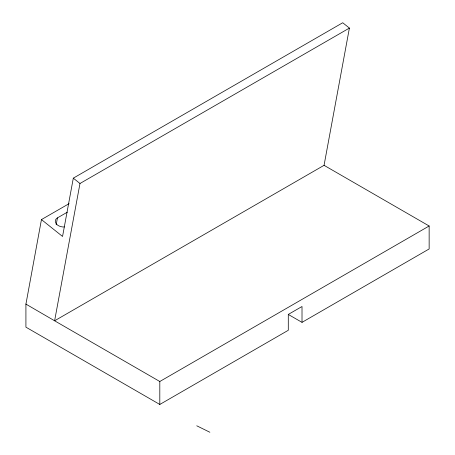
<?xml version="1.0" encoding="UTF-8"?>
<svg xmlns="http://www.w3.org/2000/svg" width="455" height="455" viewBox="0 0 455 455"><rect width="100%" height="100%" fill="white"/><g stroke="black" fill="none" stroke-linecap="round" stroke-linejoin="round"><path stroke-width="0.68" d="M69.12 203.635L41.45 219.583L25.918 304.202L25.918 327.162L159.807 404.461L288.288 330.284L288.288 314.433L302.012 306.511L302.012 322.356L288.498 314.559M56.175 224.798L57.449 217.871L67.306 212.195M25.855 304.071L54.611 320.786L324.057 165.324L349.4 28.085L342.723 22.75L73.312 178.155L62.551 236.458L41.45 219.583M349.4 28.085L79.983 183.496L54.611 320.786L159.807 381.5L429.145 225.999L429.145 248.959L302.012 322.356M196.759 425.795L209.869 432.25M324.057 165.324L429.145 225.999M73.312 178.155L79.983 183.496M159.807 381.5L159.807 404.461M64.348 226.96A7.325 4.954 10.5 0 1 56.215 223.775A7.325 4.954 10.5 0 1 57.449 217.871"/></g></svg>
